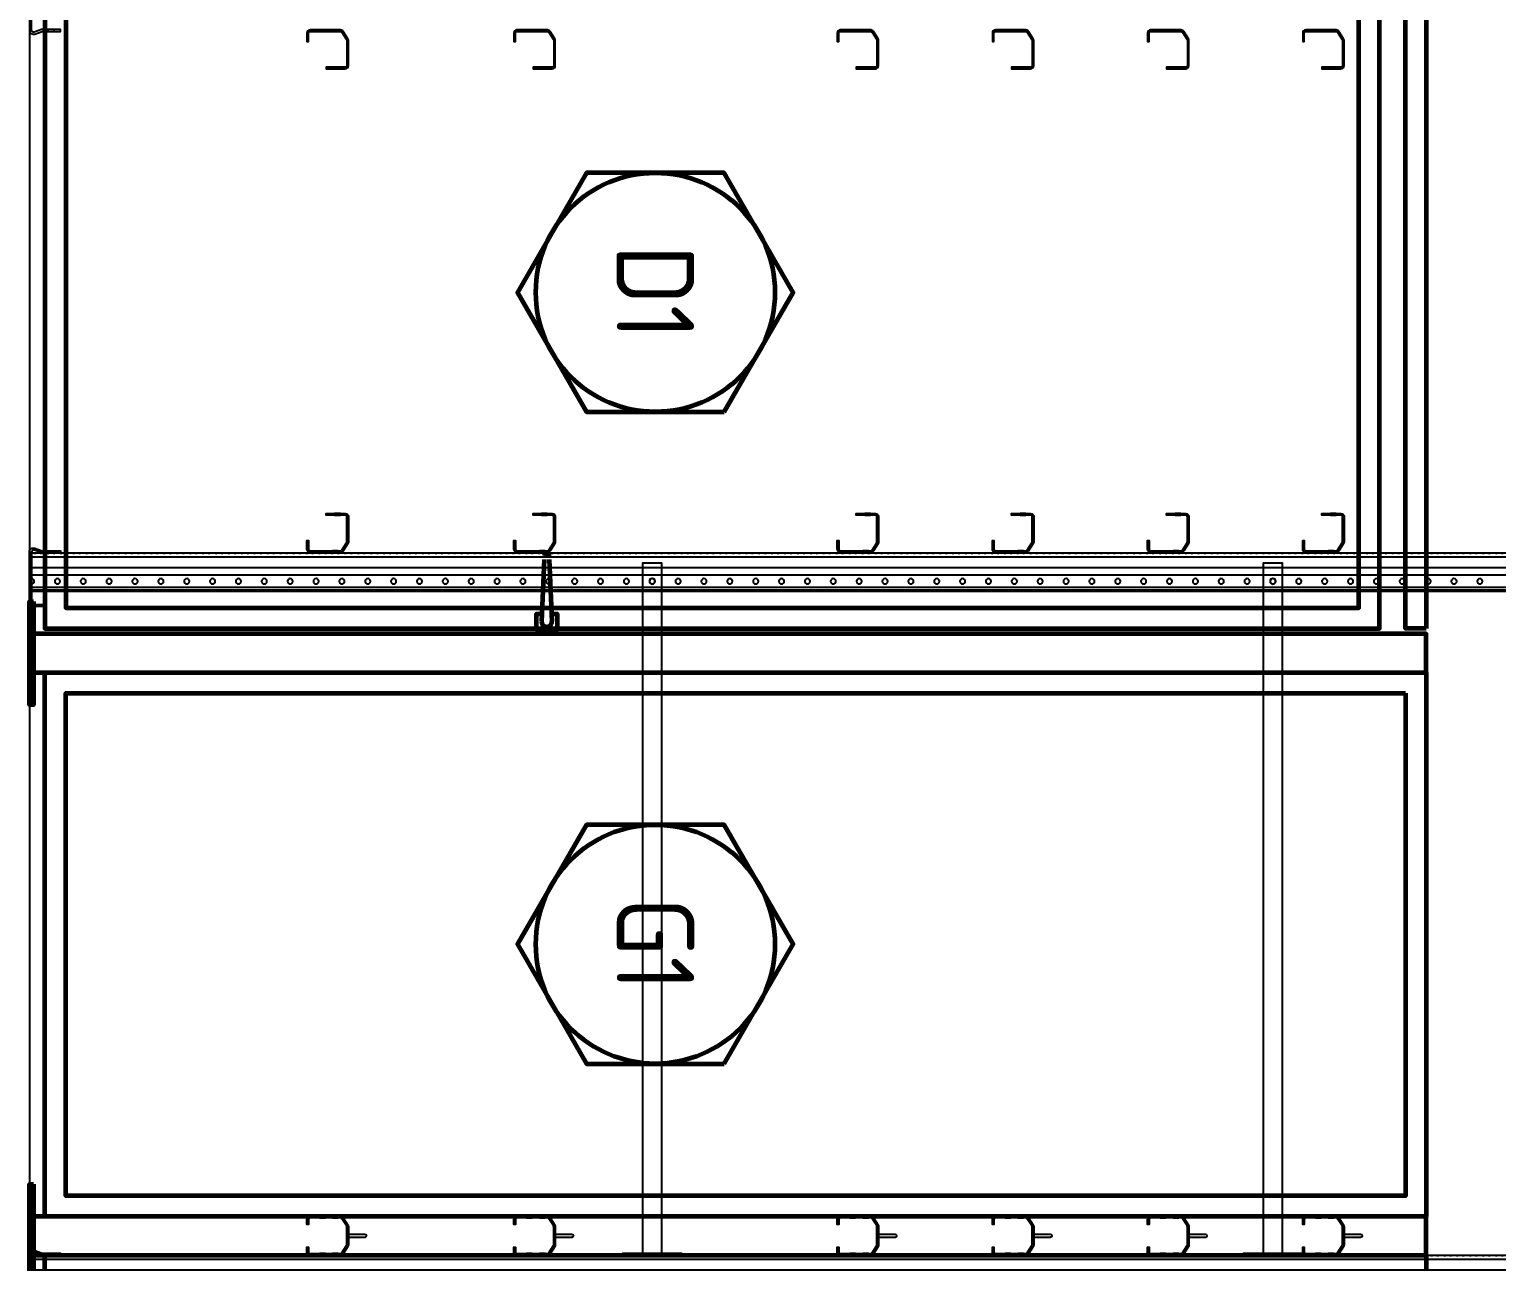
# Model space of a CAD drawing. Header units: millimetres. Extents: x -511490 to -68792, y -77452 to 318982.
# Drawn here: x -511490 to -508642, y 8166 to 10548 of the extents above; entities that cross this region are included whole.
import ezdxf

# ---------------------------------------------------------------- set-up
doc = ezdxf.new("R2010")
doc.units = ezdxf.units.MM
for name, color, linetype, lineweight in [('Dims', 7, 'Continuous', 50), ('Fencing', 62, 'Continuous', 60), ('Multishuttle Phantom', 8, 'Continuous', 25)]:
    doc.layers.add(name, color=color, linetype=linetype, lineweight=lineweight)
doc.layers.add('P05529 MS Rack Elevation$0$Racking', color=8, linetype='Continuous')
doc.styles.get("Standard").update_dxf_attribs({"font": 'ISOCP.SHX'})

# ---------------------------------------------------------------- blocks, each defined once
blk = doc.blocks.new('Fence Ground Floor Maint End')
at = {"layer": 'Fencing'}
for p, q in [((-510495, 9523.3), (-510500, 9403.5)), ((-510485, 9523.3), (-510480, 9403.5))]:
    blk.add_line(p, q, dxfattribs=at)
for points in [[(-511460, 10694.5), (-511460, 9389.5), (-508880, 9389.5), (-508880, 10694.5)], [(-508790, 9389.5), (-508830, 9389.5), (-508830, 10694.5), (-508790, 10694.5)], [(-511420, 10654.5), (-511420, 9429.5), (-508920, 9429.5), (-508920, 10654.5)], [(-510146.7, 9808.7), (-510013.3, 10039.7), (-510146.7, 10270.7), (-510413.4, 10270.7), (-510546.8, 10039.7), (-510413.4, 9808.7)], [(-511482, 9442), (-511482, 9242), (-511490, 9242), (-511490, 9442)], [(-508790, 9304.5), (-508790, 8253), (-511460, 8253), (-511460, 9304.5)], [(-508830, 9264.5), (-508830, 8293), (-511420, 8293), (-511420, 9264.5)], [(-510146.7, 8548.3), (-510013.3, 8779.3), (-510146.7, 9010.3), (-510413.4, 9010.3), (-510546.8, 8779.3), (-510413.4, 8548.3)], [(-511482, 8315.5), (-511482, 8115.5), (-511490, 8115.5), (-511490, 8315.5)], [(-508790, 8178), (-508790, 7126.5), (-511460, 7126.5), (-511460, 8178)]]:
    blk.add_lwpolyline(points, close=True, dxfattribs=at)
for points in [[(-510480.6, 9418), (-510470, 9418), (-510470, 9388), (-510510, 9388), (-510510, 9418), (-510499.4, 9418)], [(-511482, 9304.5), (-508790, 9304.5), (-508790, 9379.5), (-511482, 9379.5)], [(-511482, 8178), (-508790, 8178), (-508790, 8253), (-511482, 8253)]]:
    blk.add_lwpolyline(points, dxfattribs=at)
for centre in [(-510280, 10039.7), (-510280, 8779.3)]:
    blk.add_circle(centre, 231, dxfattribs=at)
for centre, radius, start, end in [((-510490, 9530), 5, 2.388, 177.612), ((-510490, 9403), 10, 177.612, 2.388)]:
    blk.add_arc(centre, radius, start, end, dxfattribs=at)
at = {"layer": 'Fencing', "char_height": 150, "attachment_point": 5, "rotation": 270}
for s, insert in [('D1', (-510280, 10039.7)), ('G1', (-510280, 8779.3))]:
    blk.add_mtext_dynamic_manual_height_columns(s, width=413.257, gutter_width=12.5, heights=[0], dxfattribs=dict(at, insert=insert))
blk = doc.blocks.new('*U54')
for points in [[(0, 95), (3, 95), (3, -20), (0, -20)], [(0, 80.5), (3, 80.5), (3, 69.5), (0, 69.5)], [(0, -5.5), (3, -5.5), (3, 5.5), (0, 5.5)]]:
    blk.add_lwpolyline(points, close=True)
blk.add_lwpolyline([(3, 56.25), (1338, 56.25), (1338, 18.75), (3, 18.75)])
blk.add_circle((1303, 37.5), 5.5)
blk = doc.blocks.new('*U48')
blk.add_lwpolyline([(104, 4, -0.414214), (96, -4), (-1.3, -4, -0.513809), (-8.9, 6.6), (-4.2, 20.4, 0.082118), (-4, 21.7), (-4, 56), (0, 56), (0, 21.7, -0.082118), (-0.4, 19.1), (-5.1, 5.3, 0.513809), (-1.3, 0), (0, 0), (96, 0, 0.414214), (100, 4), (100, 26), (104, 26)], format="xyb", close=True)
for points in [[(-4, 43.5), (0, 43.5), (0, 31.5), (-4, 31.5)], [(16, 0), (34, 0), (34, -4), (16, -4)]]:
    blk.add_lwpolyline(points, close=True)
blk = doc.blocks.new('*U59')
for p, q in [((0, 2800), (0, 2850)), ((8.4, 2850), (8.4, 2800)), ((28.65, 2850), (28.65, 2800)), ((43.13, 2850), (43.13, 2800)), ((67.1, 2850), (67.1, 2800)), ((72.1, 2850), (72.1, 2800)), ((74.5, 2850), (74.5, 2800)), ((0, 2750), (0, 2800)), ((8.4, 2800), (8.4, 2750)), ((28.65, 2800), (28.65, 2750)), ((43.13, 2800), (43.13, 2750)), ((67.1, 2800), (67.1, 2750)), ((72.1, 2800), (72.1, 2750)), ((74.5, 2800), (74.5, 2750)), ((0, 2700), (0, 2750)), ((8.4, 2750), (8.4, 2700)), ((28.65, 2750), (28.65, 2700)), ((43.13, 2750), (43.13, 2700)), ((67.1, 2750), (67.1, 2700)), ((72.1, 2750), (72.1, 2700)), ((74.5, 2750), (74.5, 2700)), ((0, 2650), (0, 2700)), ((8.4, 2700), (8.4, 2650)), ((28.65, 2700), (28.65, 2650)), ((43.13, 2700), (43.13, 2650)), ((67.1, 2700), (67.1, 2650)), ((72.1, 2700), (72.1, 2650)), ((74.5, 2700), (74.5, 2650)), ((0, 2600), (0, 2650)), ((8.4, 2650), (8.4, 2600)), ((28.65, 2650), (28.65, 2600)), ((43.13, 2650), (43.13, 2600)), ((67.1, 2650), (67.1, 2600)), ((72.1, 2650), (72.1, 2600)), ((74.5, 2650), (74.5, 2600)), ((0, 2550), (0, 2600)), ((8.4, 2600), (8.4, 2550)), ((28.65, 2600), (28.65, 2550)), ((43.13, 2600), (43.13, 2550)), ((67.1, 2600), (67.1, 2550)), ((72.1, 2600), (72.1, 2550)), ((74.5, 2600), (74.5, 2550)), ((0, 2500), (0, 2550)), ((8.4, 2550), (8.4, 2500)), ((28.65, 2550), (28.65, 2500)), ((43.13, 2550), (43.13, 2500)), ((67.1, 2550), (67.1, 2500)), ((72.1, 2550), (72.1, 2500)), ((74.5, 2550), (74.5, 2500)), ((0, 2450), (0, 2500)), ((8.4, 2500), (8.4, 2450)), ((28.65, 2500), (28.65, 2450)), ((43.13, 2500), (43.13, 2450)), ((67.1, 2500), (67.1, 2450)), ((72.1, 2500), (72.1, 2450)), ((74.5, 2500), (74.5, 2450)), ((0, 2400), (0, 2450)), ((8.4, 2450), (8.4, 2400)), ((28.65, 2450), (28.65, 2400)), ((43.13, 2450), (43.13, 2400)), ((67.1, 2450), (67.1, 2400)), ((72.1, 2450), (72.1, 2400)), ((74.5, 2450), (74.5, 2400)), ((0, 2350), (0, 2400)), ((8.4, 2400), (8.4, 2350)), ((28.65, 2400), (28.65, 2350)), ((43.13, 2400), (43.13, 2350)), ((67.1, 2400), (67.1, 2350)), ((72.1, 2400), (72.1, 2350)), ((74.5, 2400), (74.5, 2350)), ((0, 2300), (0, 2350)), ((8.4, 2350), (8.4, 2300)), ((28.65, 2350), (28.65, 2300)), ((43.13, 2350), (43.13, 2300)), ((67.1, 2350), (67.1, 2300)), ((72.1, 2350), (72.1, 2300)), ((74.5, 2350), (74.5, 2300)), ((0, 2250), (0, 2300)), ((8.4, 2300), (8.4, 2250)), ((28.65, 2300), (28.65, 2250)), ((43.13, 2300), (43.13, 2250)), ((67.1, 2300), (67.1, 2250)), ((72.1, 2300), (72.1, 2250)), ((74.5, 2300), (74.5, 2250)), ((0, 2200), (0, 2250)), ((8.4, 2250), (8.4, 2200)), ((28.65, 2250), (28.65, 2200)), ((43.13, 2250), (43.13, 2200)), ((67.1, 2250), (67.1, 2200)), ((72.1, 2250), (72.1, 2200)), ((74.5, 2250), (74.5, 2200)), ((0, 2150), (0, 2200)), ((8.4, 2200), (8.4, 2150)), ((28.65, 2200), (28.65, 2150)), ((43.13, 2200), (43.13, 2150)), ((67.1, 2200), (67.1, 2150)), ((72.1, 2200), (72.1, 2150)), ((74.5, 2200), (74.5, 2150)), ((0, 2100), (0, 2150)), ((8.4, 2150), (8.4, 2100)), ((28.65, 2150), (28.65, 2100)), ((43.13, 2150), (43.13, 2100)), ((67.1, 2150), (67.1, 2100)), ((72.1, 2150), (72.1, 2100)), ((74.5, 2150), (74.5, 2100)), ((0, 2050), (0, 2100)), ((8.4, 2100), (8.4, 2050)), ((28.65, 2100), (28.65, 2050)), ((43.13, 2100), (43.13, 2050)), ((67.1, 2100), (67.1, 2050)), ((72.1, 2100), (72.1, 2050)), ((74.5, 2100), (74.5, 2050)), ((0, 2000), (0, 2050)), ((8.4, 2050), (8.4, 2000)), ((28.65, 2050), (28.65, 2000)), ((43.13, 2050), (43.13, 2000)), ((67.1, 2050), (67.1, 2000)), ((72.1, 2050), (72.1, 2000)), ((74.5, 2050), (74.5, 2000)), ((0, 1950), (0, 2000)), ((8.4, 2000), (8.4, 1950)), ((28.65, 2000), (28.65, 1950)), ((43.13, 2000), (43.13, 1950)), ((67.1, 2000), (67.1, 1950)), ((72.1, 2000), (72.1, 1950)), ((74.5, 2000), (74.5, 1950)), ((0, 1900), (0, 1950)), ((8.4, 1950), (8.4, 1900)), ((28.65, 1950), (28.65, 1900)), ((43.13, 1950), (43.13, 1900)), ((67.1, 1950), (67.1, 1900)), ((72.1, 1950), (72.1, 1900)), ((74.5, 1950), (74.5, 1900)), ((0, 1850), (0, 1900)), ((8.4, 1900), (8.4, 1850)), ((28.65, 1900), (28.65, 1850)), ((43.13, 1900), (43.13, 1850)), ((67.1, 1900), (67.1, 1850)), ((72.1, 1900), (72.1, 1850)), ((74.5, 1900), (74.5, 1850)), ((0, 1800), (0, 1850)), ((8.4, 1850), (8.4, 1800)), ((28.65, 1850), (28.65, 1800)), ((43.13, 1850), (43.13, 1800)), ((67.1, 1850), (67.1, 1800)), ((72.1, 1850), (72.1, 1800)), ((74.5, 1850), (74.5, 1800)), ((0, 1750), (0, 1800)), ((8.4, 1800), (8.4, 1750)), ((28.65, 1800), (28.65, 1750)), ((43.13, 1800), (43.13, 1750)), ((67.1, 1800), (67.1, 1750)), ((72.1, 1800), (72.1, 1750)), ((74.5, 1800), (74.5, 1750)), ((0, 1700), (0, 1750)), ((8.4, 1750), (8.4, 1700)), ((28.65, 1750), (28.65, 1700)), ((43.13, 1750), (43.13, 1700)), ((67.1, 1750), (67.1, 1700)), ((72.1, 1750), (72.1, 1700)), ((74.5, 1750), (74.5, 1700)), ((0, 1650), (0, 1700)), ((8.4, 1700), (8.4, 1650)), ((28.65, 1700), (28.65, 1650)), ((43.13, 1700), (43.13, 1650)), ((67.1, 1700), (67.1, 1650)), ((72.1, 1700), (72.1, 1650)), ((74.5, 1700), (74.5, 1650)), ((0, 1600), (0, 1650)), ((8.4, 1650), (8.4, 1600)), ((28.65, 1650), (28.65, 1600)), ((43.13, 1650), (43.13, 1600)), ((67.1, 1650), (67.1, 1600)), ((72.1, 1650), (72.1, 1600)), ((74.5, 1650), (74.5, 1600)), ((0, 1550), (0, 1600)), ((8.4, 1600), (8.4, 1550)), ((28.65, 1600), (28.65, 1550)), ((43.13, 1600), (43.13, 1550)), ((67.1, 1600), (67.1, 1550)), ((72.1, 1600), (72.1, 1550)), ((74.5, 1600), (74.5, 1550)), ((0, 1500), (0, 1550)), ((8.4, 1550), (8.4, 1500)), ((28.65, 1550), (28.65, 1500)), ((43.13, 1550), (43.13, 1500)), ((67.1, 1550), (67.1, 1500)), ((72.1, 1550), (72.1, 1500)), ((74.5, 1550), (74.5, 1500)), ((0, 1450), (0, 1500)), ((8.4, 1500), (8.4, 1450)), ((28.65, 1500), (28.65, 1450)), ((43.13, 1500), (43.13, 1450)), ((67.1, 1500), (67.1, 1450)), ((72.1, 1500), (72.1, 1450)), ((74.5, 1500), (74.5, 1450)), ((0, 1400), (0, 1450)), ((8.4, 1450), (8.4, 1400)), ((28.65, 1450), (28.65, 1400)), ((43.13, 1450), (43.13, 1400)), ((67.1, 1450), (67.1, 1400)), ((72.1, 1450), (72.1, 1400)), ((74.5, 1450), (74.5, 1400)), ((0, 1350), (0, 1400)), ((8.4, 1400), (8.4, 1350)), ((28.65, 1400), (28.65, 1350)), ((43.13, 1400), (43.13, 1350)), ((67.1, 1400), (67.1, 1350)), ((72.1, 1400), (72.1, 1350)), ((74.5, 1400), (74.5, 1350)), ((0, 1300), (0, 1350)), ((8.4, 1350), (8.4, 1300)), ((28.65, 1350), (28.65, 1300)), ((43.13, 1350), (43.13, 1300)), ((67.1, 1350), (67.1, 1300)), ((72.1, 1350), (72.1, 1300)), ((74.5, 1350), (74.5, 1300)), ((0, 1250), (0, 1300)), ((8.4, 1300), (8.4, 1250)), ((28.65, 1300), (28.65, 1250)), ((43.13, 1300), (43.13, 1250)), ((67.1, 1300), (67.1, 1250)), ((72.1, 1300), (72.1, 1250)), ((74.5, 1300), (74.5, 1250)), ((0, 1200), (0, 1250)), ((8.4, 1250), (8.4, 1200)), ((28.65, 1250), (28.65, 1200)), ((43.13, 1250), (43.13, 1200)), ((67.1, 1250), (67.1, 1200)), ((72.1, 1250), (72.1, 1200)), ((74.5, 1250), (74.5, 1200)), ((0, 1150), (0, 1200)), ((8.4, 1200), (8.4, 1150)), ((28.65, 1200), (28.65, 1150)), ((43.13, 1200), (43.13, 1150)), ((67.1, 1200), (67.1, 1150)), ((72.1, 1200), (72.1, 1150)), ((74.5, 1200), (74.5, 1150)), ((0, 1100), (0, 1150)), ((8.4, 1150), (8.4, 1100)), ((28.65, 1150), (28.65, 1100)), ((43.13, 1150), (43.13, 1100)), ((67.1, 1150), (67.1, 1100)), ((72.1, 1150), (72.1, 1100)), ((74.5, 1150), (74.5, 1100)), ((0, 1050), (0, 1100)), ((8.4, 1100), (8.4, 1050)), ((28.65, 1100), (28.65, 1050)), ((43.13, 1100), (43.13, 1050)), ((67.1, 1100), (67.1, 1050)), ((72.1, 1100), (72.1, 1050)), ((74.5, 1100), (74.5, 1050)), ((0, 1000), (0, 1050)), ((8.4, 1050), (8.4, 1000)), ((28.65, 1050), (28.65, 1000)), ((43.13, 1050), (43.13, 1000)), ((67.1, 1050), (67.1, 1000)), ((72.1, 1050), (72.1, 1000)), ((74.5, 1050), (74.5, 1000)), ((0, 950), (0, 1000)), ((8.4, 1000), (8.4, 950)), ((28.65, 1000), (28.65, 950)), ((43.13, 1000), (43.13, 950)), ((67.1, 1000), (67.1, 950)), ((72.1, 1000), (72.1, 950)), ((74.5, 1000), (74.5, 950)), ((0, 900), (0, 950)), ((8.4, 950), (8.4, 900)), ((28.65, 950), (28.65, 900)), ((43.13, 950), (43.13, 900)), ((67.1, 950), (67.1, 900)), ((72.1, 950), (72.1, 900)), ((74.5, 950), (74.5, 900)), ((0, 850), (0, 900)), ((8.4, 900), (8.4, 850)), ((28.65, 900), (28.65, 850)), ((43.13, 900), (43.13, 850)), ((67.1, 900), (67.1, 850)), ((72.1, 900), (72.1, 850)), ((74.5, 900), (74.5, 850)), ((0, 800), (0, 850)), ((8.4, 850), (8.4, 800)), ((28.65, 850), (28.65, 800)), ((43.13, 850), (43.13, 800)), ((67.1, 850), (67.1, 800)), ((72.1, 850), (72.1, 800)), ((74.5, 850), (74.5, 800)), ((0, 750), (0, 800)), ((8.4, 800), (8.4, 750)), ((28.65, 800), (28.65, 750)), ((43.13, 800), (43.13, 750)), ((67.1, 800), (67.1, 750)), ((72.1, 800), (72.1, 750)), ((74.5, 800), (74.5, 750)), ((0, 700), (0, 750)), ((8.4, 750), (8.4, 700)), ((28.65, 750), (28.65, 700)), ((43.13, 750), (43.13, 700)), ((67.1, 750), (67.1, 700)), ((72.1, 750), (72.1, 700)), ((74.5, 750), (74.5, 700)), ((0, 650), (0, 700)), ((8.4, 700), (8.4, 650)), ((28.65, 700), (28.65, 650)), ((43.13, 700), (43.13, 650)), ((67.1, 700), (67.1, 650)), ((72.1, 700), (72.1, 650)), ((74.5, 700), (74.5, 650)), ((0, 600), (0, 650)), ((8.4, 650), (8.4, 600)), ((28.65, 650), (28.65, 600)), ((43.13, 650), (43.13, 600)), ((67.1, 650), (67.1, 600)), ((72.1, 650), (72.1, 600)), ((74.5, 650), (74.5, 600)), ((0, 550), (0, 600)), ((8.4, 600), (8.4, 550)), ((28.65, 600), (28.65, 550)), ((43.13, 600), (43.13, 550)), ((67.1, 600), (67.1, 550)), ((72.1, 600), (72.1, 550)), ((74.5, 600), (74.5, 550)), ((0, 500), (0, 550)), ((8.4, 550), (8.4, 500)), ((28.65, 550), (28.65, 500)), ((43.13, 550), (43.13, 500)), ((67.1, 550), (67.1, 500)), ((72.1, 550), (72.1, 500)), ((74.5, 550), (74.5, 500)), ((0, 450), (0, 500)), ((8.4, 500), (8.4, 450)), ((28.65, 500), (28.65, 450)), ((43.13, 500), (43.13, 450)), ((67.1, 500), (67.1, 450)), ((72.1, 500), (72.1, 450)), ((74.5, 500), (74.5, 450)), ((0, 400), (0, 450)), ((8.4, 450), (8.4, 400)), ((28.65, 450), (28.65, 400)), ((43.13, 450), (43.13, 400)), ((67.1, 450), (67.1, 400)), ((72.1, 450), (72.1, 400)), ((74.5, 450), (74.5, 400)), ((0, 350), (0, 400)), ((8.4, 400), (8.4, 350)), ((28.65, 400), (28.65, 350)), ((43.13, 400), (43.13, 350)), ((67.1, 400), (67.1, 350)), ((72.1, 400), (72.1, 350)), ((74.5, 400), (74.5, 350)), ((0, 300), (0, 350)), ((8.4, 350), (8.4, 300)), ((28.65, 350), (28.65, 300)), ((43.13, 350), (43.13, 300)), ((67.1, 350), (67.1, 300)), ((72.1, 350), (72.1, 300)), ((74.5, 350), (74.5, 300)), ((0, 250), (0, 300)), ((8.4, 300), (8.4, 250)), ((28.65, 300), (28.65, 250)), ((43.13, 300), (43.13, 250)), ((67.1, 300), (67.1, 250)), ((72.1, 300), (72.1, 250)), ((74.5, 300), (74.5, 250)), ((0, 200), (0, 250)), ((8.4, 250), (8.4, 200)), ((28.65, 250), (28.65, 200)), ((43.13, 250), (43.13, 200)), ((67.1, 250), (67.1, 200)), ((72.1, 250), (72.1, 200)), ((74.5, 250), (74.5, 200)), ((0, 150), (0, 200)), ((8.4, 200), (8.4, 150)), ((28.65, 200), (28.65, 150)), ((43.13, 200), (43.13, 150)), ((67.1, 200), (67.1, 150)), ((72.1, 200), (72.1, 150)), ((74.5, 200), (74.5, 150)), ((0, 100), (0, 150)), ((8.4, 150), (8.4, 100)), ((28.65, 150), (28.65, 100)), ((43.13, 150), (43.13, 100)), ((67.1, 150), (67.1, 100)), ((72.1, 150), (72.1, 100)), ((74.5, 150), (74.5, 100)), ((0, 50), (0, 100)), ((8.4, 100), (8.4, 50)), ((28.65, 100), (28.65, 50)), ((43.13, 100), (43.13, 50)), ((67.1, 100), (67.1, 50)), ((72.1, 100), (72.1, 50)), ((74.5, 100), (74.5, 50)), ((0, 0), (0, 50)), ((8.4, 50), (8.4, 0)), ((28.65, 50), (28.65, 0)), ((43.13, 50), (43.13, 0)), ((67.1, 50), (67.1, 0)), ((72.1, 50), (72.1, 0)), ((74.5, 50), (74.5, 0)), ((49.8, 0), (0, 0)), ((74.5, 0), (60.2, 0))]:
    blk.add_line(p, q)
for points in [[(2.4, 2832), (0, 2832), (0, 2843), (2.4, 2843)], [(2.4, 2807), (0, 2807), (0, 2818), (2.4, 2818)], [(2.4, 2782), (0, 2782), (0, 2793), (2.4, 2793)], [(2.4, 2757), (0, 2757), (0, 2768), (2.4, 2768)], [(2.4, 2732), (0, 2732), (0, 2743), (2.4, 2743)], [(2.4, 2707), (0, 2707), (0, 2718), (2.4, 2718)], [(2.4, 2682), (0, 2682), (0, 2693), (2.4, 2693)], [(2.4, 2657), (0, 2657), (0, 2668), (2.4, 2668)], [(2.4, 2632), (0, 2632), (0, 2643), (2.4, 2643)], [(2.4, 2607), (0, 2607), (0, 2618), (2.4, 2618)], [(2.4, 2582), (0, 2582), (0, 2593), (2.4, 2593)], [(2.4, 2557), (0, 2557), (0, 2568), (2.4, 2568)], [(2.4, 2532), (0, 2532), (0, 2543), (2.4, 2543)], [(2.4, 2507), (0, 2507), (0, 2518), (2.4, 2518)], [(2.4, 2482), (0, 2482), (0, 2493), (2.4, 2493)], [(2.4, 2457), (0, 2457), (0, 2468), (2.4, 2468)], [(2.4, 2432), (0, 2432), (0, 2443), (2.4, 2443)], [(2.4, 2407), (0, 2407), (0, 2418), (2.4, 2418)], [(2.4, 2382), (0, 2382), (0, 2393), (2.4, 2393)], [(2.4, 2357), (0, 2357), (0, 2368), (2.4, 2368)], [(2.4, 2332), (0, 2332), (0, 2343), (2.4, 2343)], [(2.4, 2307), (0, 2307), (0, 2318), (2.4, 2318)], [(2.4, 2282), (0, 2282), (0, 2293), (2.4, 2293)], [(2.4, 2257), (0, 2257), (0, 2268), (2.4, 2268)], [(2.4, 2232), (0, 2232), (0, 2243), (2.4, 2243)], [(2.4, 2207), (0, 2207), (0, 2218), (2.4, 2218)], [(2.4, 2182), (0, 2182), (0, 2193), (2.4, 2193)], [(2.4, 2157), (0, 2157), (0, 2168), (2.4, 2168)], [(2.4, 2132), (0, 2132), (0, 2143), (2.4, 2143)], [(2.4, 2107), (0, 2107), (0, 2118), (2.4, 2118)], [(2.4, 2082), (0, 2082), (0, 2093), (2.4, 2093)], [(2.4, 2057), (0, 2057), (0, 2068), (2.4, 2068)], [(2.4, 2032), (0, 2032), (0, 2043), (2.4, 2043)], [(2.4, 2007), (0, 2007), (0, 2018), (2.4, 2018)], [(2.4, 1982), (0, 1982), (0, 1993), (2.4, 1993)], [(2.4, 1957), (0, 1957), (0, 1968), (2.4, 1968)], [(2.4, 1932), (0, 1932), (0, 1943), (2.4, 1943)], [(2.4, 1907), (0, 1907), (0, 1918), (2.4, 1918)], [(2.4, 1882), (0, 1882), (0, 1893), (2.4, 1893)], [(2.4, 1857), (0, 1857), (0, 1868), (2.4, 1868)], [(2.4, 1832), (0, 1832), (0, 1843), (2.4, 1843)], [(2.4, 1807), (0, 1807), (0, 1818), (2.4, 1818)], [(2.4, 1782), (0, 1782), (0, 1793), (2.4, 1793)], [(2.4, 1757), (0, 1757), (0, 1768), (2.4, 1768)], [(2.4, 1732), (0, 1732), (0, 1743), (2.4, 1743)], [(2.4, 1707), (0, 1707), (0, 1718), (2.4, 1718)], [(2.4, 1682), (0, 1682), (0, 1693), (2.4, 1693)], [(2.4, 1657), (0, 1657), (0, 1668), (2.4, 1668)], [(2.4, 1632), (0, 1632), (0, 1643), (2.4, 1643)], [(2.4, 1607), (0, 1607), (0, 1618), (2.4, 1618)], [(2.4, 1582), (0, 1582), (0, 1593), (2.4, 1593)], [(2.4, 1557), (0, 1557), (0, 1568), (2.4, 1568)], [(2.4, 1532), (0, 1532), (0, 1543), (2.4, 1543)], [(2.4, 1507), (0, 1507), (0, 1518), (2.4, 1518)], [(2.4, 1482), (0, 1482), (0, 1493), (2.4, 1493)], [(2.4, 1457), (0, 1457), (0, 1468), (2.4, 1468)], [(2.4, 1432), (0, 1432), (0, 1443), (2.4, 1443)], [(2.4, 1407), (0, 1407), (0, 1418), (2.4, 1418)], [(2.4, 1382), (0, 1382), (0, 1393), (2.4, 1393)], [(2.4, 1357), (0, 1357), (0, 1368), (2.4, 1368)], [(2.4, 1332), (0, 1332), (0, 1343), (2.4, 1343)], [(2.4, 1307), (0, 1307), (0, 1318), (2.4, 1318)], [(2.4, 1282), (0, 1282), (0, 1293), (2.4, 1293)], [(2.4, 1257), (0, 1257), (0, 1268), (2.4, 1268)], [(2.4, 1232), (0, 1232), (0, 1243), (2.4, 1243)], [(2.4, 1207), (0, 1207), (0, 1218), (2.4, 1218)], [(2.4, 1182), (0, 1182), (0, 1193), (2.4, 1193)], [(2.4, 1157), (0, 1157), (0, 1168), (2.4, 1168)], [(2.4, 1132), (0, 1132), (0, 1143), (2.4, 1143)], [(2.4, 1107), (0, 1107), (0, 1118), (2.4, 1118)], [(2.4, 1082), (0, 1082), (0, 1093), (2.4, 1093)], [(2.4, 1057), (0, 1057), (0, 1068), (2.4, 1068)], [(2.4, 1032), (0, 1032), (0, 1043), (2.4, 1043)], [(2.4, 1007), (0, 1007), (0, 1018), (2.4, 1018)], [(2.4, 982), (0, 982), (0, 993), (2.4, 993)], [(2.4, 957), (0, 957), (0, 968), (2.4, 968)], [(2.4, 932), (0, 932), (0, 943), (2.4, 943)], [(2.4, 907), (0, 907), (0, 918), (2.4, 918)], [(2.4, 882), (0, 882), (0, 893), (2.4, 893)], [(2.4, 857), (0, 857), (0, 868), (2.4, 868)], [(2.4, 832), (0, 832), (0, 843), (2.4, 843)], [(2.4, 807), (0, 807), (0, 818), (2.4, 818)], [(2.4, 782), (0, 782), (0, 793), (2.4, 793)], [(2.4, 757), (0, 757), (0, 768), (2.4, 768)], [(2.4, 732), (0, 732), (0, 743), (2.4, 743)], [(2.4, 707), (0, 707), (0, 718), (2.4, 718)], [(2.4, 682), (0, 682), (0, 693), (2.4, 693)], [(2.4, 657), (0, 657), (0, 668), (2.4, 668)], [(2.4, 632), (0, 632), (0, 643), (2.4, 643)], [(2.4, 607), (0, 607), (0, 618), (2.4, 618)], [(2.4, 582), (0, 582), (0, 593), (2.4, 593)], [(2.4, 557), (0, 557), (0, 568), (2.4, 568)], [(2.4, 532), (0, 532), (0, 543), (2.4, 543)], [(2.4, 507), (0, 507), (0, 518), (2.4, 518)], [(2.4, 482), (0, 482), (0, 493), (2.4, 493)], [(2.4, 457), (0, 457), (0, 468), (2.4, 468)], [(2.4, 432), (0, 432), (0, 443), (2.4, 443)], [(2.4, 407), (0, 407), (0, 418), (2.4, 418)], [(2.4, 382), (0, 382), (0, 393), (2.4, 393)], [(2.4, 357), (0, 357), (0, 368), (2.4, 368)], [(2.4, 332), (0, 332), (0, 343), (2.4, 343)], [(2.4, 307), (0, 307), (0, 318), (2.4, 318)], [(2.4, 282), (0, 282), (0, 293), (2.4, 293)], [(2.4, 257), (0, 257), (0, 268), (2.4, 268)], [(2.4, 232), (0, 232), (0, 243), (2.4, 243)], [(2.4, 207), (0, 207), (0, 218), (2.4, 218)], [(2.4, 182), (0, 182), (0, 193), (2.4, 193)], [(2.4, 157), (0, 157), (0, 168), (2.4, 168)], [(2.4, 132), (0, 132), (0, 143), (2.4, 143)], [(2.4, 107), (0, 107), (0, 118), (2.4, 118)], [(2.4, 82), (0, 82), (0, 93), (2.4, 93)], [(2.4, 57), (0, 57), (0, 68), (2.4, 68)], [(2.4, 32), (0, 32), (0, 43), (2.4, 43)], [(2.4, 7), (0, 7), (0, 18), (2.4, 18)]]:
    blk.add_lwpolyline(points)
for centre, start, end in [((55, 2800), 0, 180), ((55, 2800), 180, 0), ((55, 2750), 0, 180), ((55, 2750), 180, 0), ((55, 2700), 0, 180), ((55, 2700), 180, 0), ((55, 2650), 0, 180), ((55, 2650), 180, 0), ((55, 2600), 0, 180), ((55, 2600), 180, 0), ((55, 2550), 0, 180), ((55, 2550), 180, 0), ((55, 2500), 0, 180), ((55, 2500), 180, 0), ((55, 2450), 0, 180), ((55, 2450), 180, 0), ((55, 2400), 0, 180), ((55, 2400), 180, 0), ((55, 2350), 0, 180), ((55, 2350), 180, 0), ((55, 2300), 0, 180), ((55, 2300), 180, 0), ((55, 2250), 0, 180), ((55, 2250), 180, 0), ((55, 2200), 0, 180), ((55, 2200), 180, 0), ((55, 2150), 0, 180), ((55, 2150), 180, 0), ((55, 2100), 0, 180), ((55, 2100), 180, 0), ((55, 2050), 0, 180), ((55, 2050), 180, 0), ((55, 2000), 0, 180), ((55, 2000), 180, 0), ((55, 1950), 0, 180), ((55, 1950), 180, 0), ((55, 1900), 0, 180), ((55, 1900), 180, 0), ((55, 1850), 0, 180), ((55, 1850), 180, 0), ((55, 1800), 0, 180), ((55, 1800), 180, 0), ((55, 1750), 0, 180), ((55, 1750), 180, 0), ((55, 1700), 0, 180), ((55, 1700), 180, 0), ((55, 1650), 0, 180), ((55, 1650), 180, 0), ((55, 1600), 0, 180), ((55, 1600), 180, 0), ((55, 1550), 0, 180), ((55, 1550), 180, 0), ((55, 1500), 0, 180), ((55, 1500), 180, 0), ((55, 1450), 0, 180), ((55, 1450), 180, 0), ((55, 1400), 0, 180), ((55, 1400), 180, 0), ((55, 1350), 0, 180), ((55, 1350), 180, 0), ((55, 1300), 0, 180), ((55, 1300), 180, 0), ((55, 1250), 0, 180), ((55, 1250), 180, 0), ((55, 1200), 0, 180), ((55, 1200), 180, 0), ((55, 1150), 0, 180), ((55, 1150), 180, 0), ((55, 1100), 0, 180), ((55, 1100), 180, 0), ((55, 1050), 0, 180), ((55, 1050), 180, 0), ((55, 1000), 0, 180), ((55, 1000), 180, 0), ((55, 950), 0, 180), ((55, 950), 180, 0), ((55, 900), 0, 180), ((55, 900), 180, 0), ((55, 850), 0, 180), ((55, 850), 180, 0), ((55, 800), 0, 180), ((55, 800), 180, 0), ((55, 750), 0, 180), ((55, 750), 180, 0), ((55, 700), 0, 180), ((55, 700), 180, 0), ((55, 650), 0, 180), ((55, 650), 180, 0), ((55, 600), 0, 180), ((55, 600), 180, 0), ((55, 550), 0, 180), ((55, 550), 180, 0), ((55, 500), 0, 180), ((55, 500), 180, 0), ((55, 450), 0, 180), ((55, 450), 180, 0), ((55, 400), 0, 180), ((55, 400), 180, 0), ((55, 350), 0, 180), ((55, 350), 180, 0), ((55, 300), 0, 180), ((55, 300), 180, 0), ((55, 250), 0, 180), ((55, 250), 180, 0), ((55, 200), 0, 180), ((55, 200), 180, 0), ((55, 150), 0, 180), ((55, 150), 180, 0), ((55, 100), 0, 180), ((55, 100), 180, 0), ((55, 50), 0, 180), ((55, 50), 180, 0), ((55, 0), 0, 180)]:
    blk.add_arc(centre, 5.2, start, end)
blk = doc.blocks.new('P05529 MS Rack Elevation$0$Frame Standoff')
for name in ['*U59', '*U48']:
    blk.add_blockref(name, (-1358, 0))
at = {"extrusion": (0, 0, -1), "zscale": -1}
for p in [(0, 2362.5), (0, 1162.5)]:
    blk.add_blockref('*U54', p, dxfattribs=at)
blk = doc.blocks.new('*U30')
for points in [[(8665, 19, 0.414214), (8659, 25), (8610.1, 25, 0.142766), (8606.9, 24.1), (8592.8, 15.1, 0.256291), (8590, 10), (8590, -49, 0.414214), (8596, -55), (8612.6, -55), (8612.6, -52), (8596, -52, -0.414214), (8593, -49), (8593, 10, -0.256291), (8594.4, 12.5), (8608.5, 21.5, -0.142766), (8610.1, 22), (8659, 22, -0.414214), (8662, 19), (8662, -18), (8665, -18)], [(9525, 19, -0.414214), (9531, 25), (9579.9, 25, -0.142766), (9583.1, 24.1), (9597.2, 15.1, -0.256291), (9600, 10), (9600, -49, -0.414214), (9594, -55), (9577.4, -55), (9577.4, -52), (9594, -52, 0.414214), (9597, -49), (9597, 10, 0.256291), (9595.6, 12.5), (9581.5, 21.5, 0.142766), (9579.9, 22), (9531, 22, 0.414214), (9528, 19), (9528, -18), (9525, -18)], [(10890, -52), (10899.4, -52), (10899.4, -55), (10890, -55, -0.414214), (10884, -49), (10884, 10, -0.256291), (10886.8, 15.1), (10900.9, 24.1, -0.142766), (10904.1, 25), (10938.9, 25, -0.142766), (10942.1, 24.1), (10956.2, 15.1, -0.256291), (10959, 10), (10959, -49, -0.414214), (10953, -55), (10943.6, -55), (10943.6, -52), (10953, -52, 0.414214), (10956, -49), (10956, 10, 0.256291), (10954.6, 12.5), (10940.5, 21.5, 0.142766), (10938.9, 22), (10904.1, 22, 0.142766), (10902.5, 21.5), (10888.4, 12.5, 0.256291), (10887, 10), (10887, -49, 0.414214)]]:
    blk.add_lwpolyline(points, format="xyb", close=True)
for points in [[(8590, 5.5), (8593, 5.5), (8593, -5.5), (8590, -5.5)], [(8662, 9.5), (8665, 9.5), (8665, -1.5), (8662, -1.5)], [(9528, 9.5), (9525, 9.5), (9525, -1.5), (9528, -1.5)], [(9600, 5.5), (9597, 5.5), (9597, -5.5), (9600, -5.5)], [(10887, 5.5), (10884, 5.5), (10884, -5.5), (10887, -5.5)], [(10927, 25), (10916, 25), (10916, 22), (10927, 22)], [(10959, 5.5), (10956, 5.5), (10956, -5.5), (10959, -5.5)], [(10887, -19.5), (10884, -19.5), (10884, -30.5), (10887, -30.5)], [(10959, -19.5), (10956, -19.5), (10956, -30.5), (10959, -30.5)]]:
    blk.add_lwpolyline(points, close=True)
blk = doc.blocks.new('P05529 MS Rack Elevation$0$Backstops')
at = {"layer": 'P05529 MS Rack Elevation$0$Racking'}
blk.add_lwpolyline([(0, -10955.85), (31.85, -10955.85, -1), (31.85, -10962.15), (0, -10962.15)], format="xyb", dxfattribs=at)
blk = doc.blocks.new('Multishuttle')
at = {"layer": 'Multishuttle Phantom', "color": 8}
blk.add_line((0, 13181.2), (0, -11039.7), dxfattribs=at)
at = {"extrusion": (0, 0, -1), "zscale": -1, "rotation": 90.00000000000001}
blk.add_blockref('*U48', (-4, 506), dxfattribs=at)
at = {"rotation": 270}
for name in ['*U48', '*U59']:
    blk.add_blockref(name, (4, -1864), dxfattribs=at)
at = {"layer": 'Multishuttle Phantom', "color": 8, "rotation": 270}
for name, p in [('*U30', (591.5, 9095)), ('*U30', (991.5, 9095)), ('*U30', (1616.5, 9095)), ('*U30', (1916.5, 9095)), ('*U30', (2216.5, 9095)), ('*U30', (2516.5, 9095)), ('P05529 MS Rack Elevation$0$Frame Standoff', (4, -1864))]:
    blk.add_blockref(name, p, dxfattribs=at)
at = {"layer": 'Multishuttle Phantom', "color": 8}
for p in [(616.5, 9132.5), (1016.5, 9132.5), (1641.5, 9132.5), (1941.5, 9132.5), (2241.5, 9132.5), (2541.5, 9132.5)]:
    blk.add_blockref('P05529 MS Rack Elevation$0$Backstops', p, dxfattribs=at)

msp = doc.modelspace()

# ---------------------------------------------------------------- block references
at = {"layer": 'Dims'}
msp.add_blockref('Fence Ground Floor Maint End', (0, 0), dxfattribs=at)
at = {"layer": 'Multishuttle Phantom'}
msp.add_blockref('Multishuttle', (-511490, 10042), dxfattribs=at)

doc.saveas('drawing.dxf')
